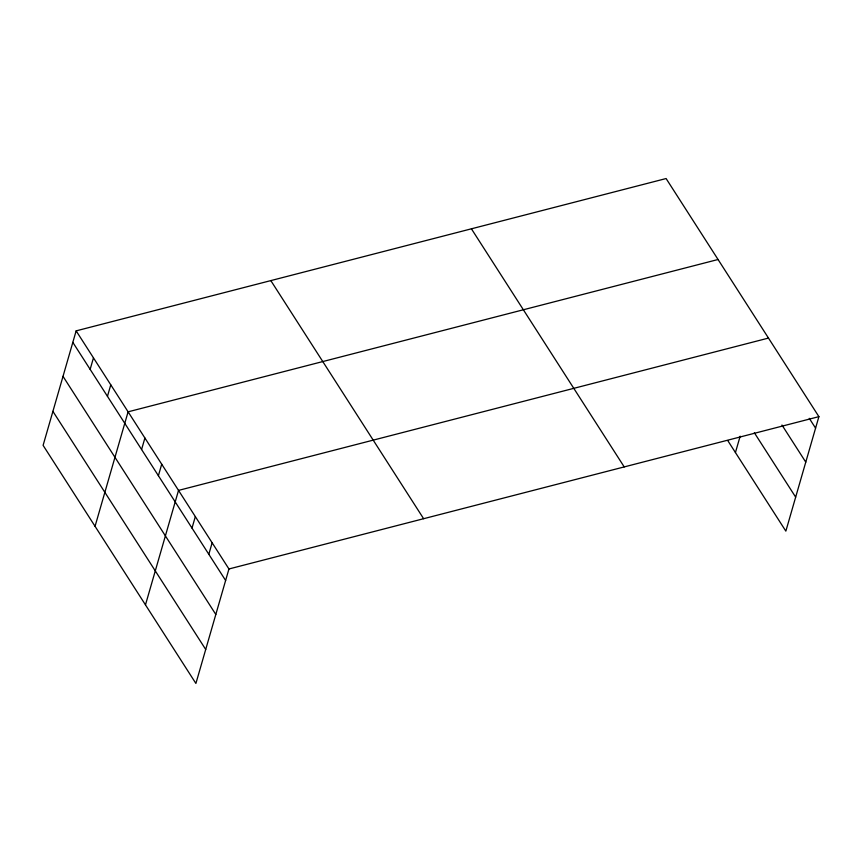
<?xml version="1.0" encoding="UTF-8"?>
<svg xmlns="http://www.w3.org/2000/svg" width="862" height="862" viewBox="0 0 862 862"><rect width="100%" height="100%" fill="white"/><g stroke="black" fill="none" stroke-linecap="round" stroke-linejoin="round"><path stroke-width="1.29" d="M76.147 330.868L43.1 445.352L195.9 683.458L228.947 568.974L76.147 330.868L666.1 178.542L818.9 416.648L785.853 531.132L727.733 440.547M90.144 369.356L93.462 357.859M107.459 396.337L110.778 384.84M95.057 526.305L128.093 411.831L718.046 259.505M141.583 449.522L144.902 438.015M158.392 475.705L161.711 464.209M145.473 604.876L178.52 490.403L768.473 338.076M192.01 528.094L195.329 516.597M208.82 554.288L212.138 542.791M735.437 452.55L740.156 436.194M228.947 568.974L818.9 416.648M809.278 418.329L815.581 428.145M781.963 425.031L805.776 462.129M754.347 432.756L795.669 497.148M471.417 228.818L624.217 466.913M270.83 280.603L423.63 518.708M72.828 342.376L225.628 580.482M63.012 376.349L215.812 614.455M52.905 411.368L205.716 649.474"/></g></svg>
